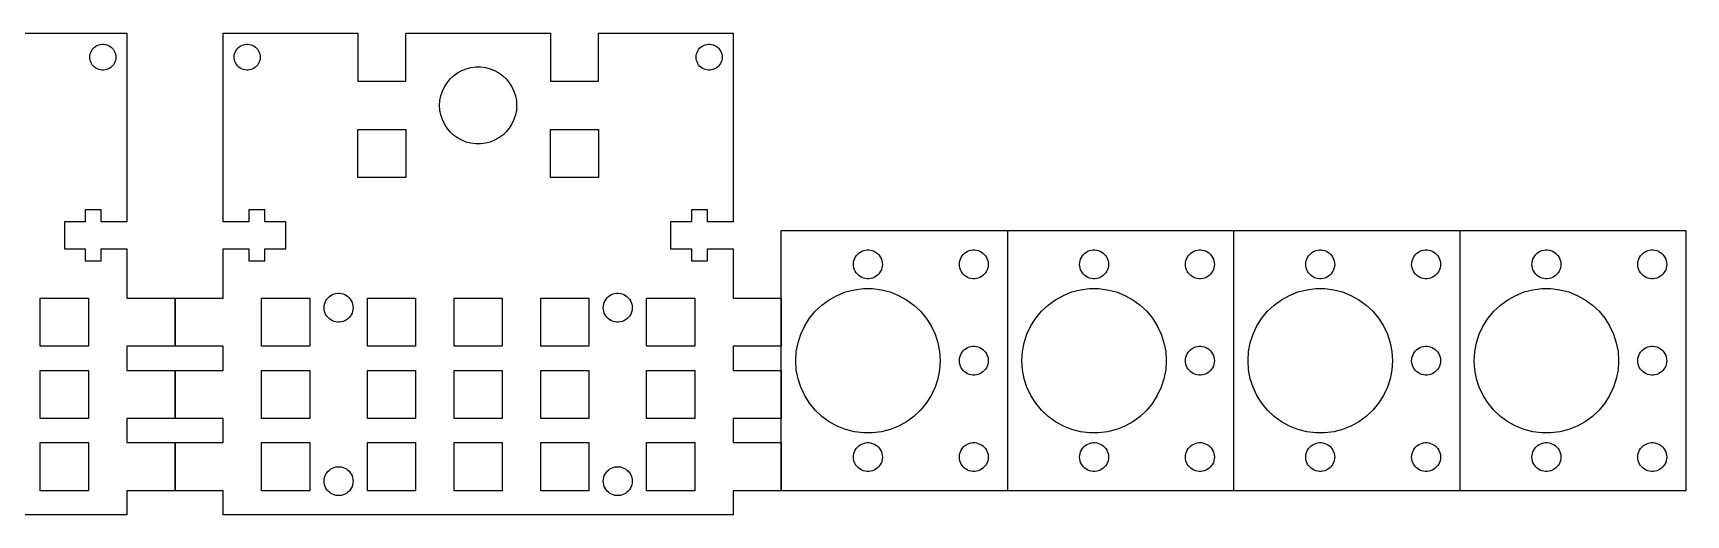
# Model space of a CAD drawing. Extents: x 0 to 346, y 0 to 50.
# Drawn here: x 174.4 to 346.1, y 0.1 to 50.1 of the extents above; entities that cross this region are included whole.
import ezdxf

# ---------------------------------------------------------------- set-up
doc = ezdxf.new("R2010")
doc.units = 0
doc.layers.add('Ebene_1', color=7, linetype='CONTINUOUS')

msp = doc.modelspace()

# ---------------------------------------------------------------- linework, layer by layer
at = {"layer": 'Ebene_1', "color": 7}
for points in [[(170.141107, 50.141105), (184.141107, 50.141105), (184.141107, 30.541104), (181.466106, 30.541104), (181.466106, 31.791106), (179.816107, 31.791106), (179.816107, 30.541104), (177.641107, 30.541104), (177.641107, 27.741104), (179.816107, 27.741104), (179.816107, 26.491105), (181.466106, 26.491105), (181.466106, 27.741104), (184.141107, 27.741104), (184.141107, 22.641115), (189.141106, 22.641115), (189.141106, 17.641096), (184.141107, 17.641096), (184.141107, 15.141115), (189.141106, 15.141115), (189.141106, 10.141097), (184.141107, 10.141097), (184.141107, 7.641116), (189.141106, 7.641116), (189.141106, 2.641098), (184.141107, 2.641098), (184.141107, 0.141117), (131.141106, 0.141117)], [(189.141106, 2.641098), (189.141106, 7.641116), (194.141105, 7.641116), (194.141105, 10.141097), (189.141106, 10.141097), (189.141106, 15.141115), (194.141105, 15.141115), (194.141105, 17.641096), (189.141106, 17.641096), (189.141106, 22.641115), (194.141105, 22.641115), (194.141105, 27.741104), (196.816105, 27.741104), (196.816105, 26.491105), (198.466105, 26.491105), (198.466105, 27.741104), (200.641105, 27.741104), (200.641105, 30.541104), (198.466105, 30.541104), (198.466105, 31.791106), (196.816105, 31.791106), (196.816105, 30.541104), (194.141105, 30.541104), (194.141105, 50.141105), (208.141105, 50.141105), (208.141105, 45.141106), (213.141105, 45.141106), (213.141105, 50.141105), (228.141105, 50.141105), (228.141105, 45.141106), (233.141105, 45.141106), (233.141105, 50.141105), (247.141105, 50.141105), (247.141105, 30.541104), (244.466105, 30.541104), (244.466105, 31.791106), (242.816105, 31.791106), (242.816105, 30.541104), (240.641105, 30.541104), (240.641105, 27.741104), (242.816105, 27.741104), (242.816105, 26.491105), (244.466105, 26.491105), (244.466105, 27.741104), (247.141105, 27.741104), (247.141105, 22.641115), (252.141104, 22.641115), (252.141104, 17.641096), (247.141105, 17.641096), (247.141105, 15.141115), (252.141104, 15.141115), (252.141104, 10.141097), (247.141105, 10.141097), (247.141105, 7.641116), (252.141104, 7.641116), (252.141104, 2.641098), (247.141105, 2.641098), (247.141105, 0.141117), (194.141105, 0.141117), (194.141105, 2.641098), (189.141106, 2.641098)], [(180.291107, 47.641104), (180.302108, 47.810104), (180.333106, 47.977104), (180.386107, 48.138106), (180.458107, 48.291104), (180.549107, 48.435105), (180.657107, 48.565105), (180.780107, 48.681104), (180.918107, 48.781104), (181.066107, 48.863107), (181.224107, 48.925105), (181.388106, 48.967105), (181.556107, 48.988103), (181.726107, 48.988106), (181.894107, 48.967108), (182.058107, 48.925105), (182.216107, 48.863107), (182.364107, 48.781104), (182.502106, 48.681104), (182.625106, 48.565105), (182.733106, 48.435105), (182.824106, 48.291104), (182.896106, 48.138106), (182.949107, 47.977104), (182.980106, 47.810104), (182.991108, 47.641104), (182.980106, 47.472104), (182.949107, 47.305104), (182.896106, 47.144105), (182.824106, 46.991104), (182.733106, 46.847106), (182.625106, 46.717106), (182.502106, 46.601104), (182.364107, 46.501104), (182.216107, 46.419104), (182.058107, 46.357106), (181.894107, 46.315106), (181.726107, 46.294108), (181.556107, 46.294105), (181.388106, 46.315103), (181.224107, 46.357106), (181.066107, 46.419104), (180.918107, 46.501104), (180.780107, 46.601104), (180.657107, 46.717106), (180.549107, 46.847106), (180.458107, 46.991104), (180.386107, 47.144105), (180.333106, 47.305104), (180.302107, 47.472104), (180.291106, 47.641104)], [(195.291105, 47.641104), (195.302106, 47.810104), (195.333105, 47.977104), (195.386105, 48.138106), (195.458105, 48.291104), (195.549105, 48.435105), (195.657105, 48.565105), (195.780105, 48.681104), (195.918105, 48.781104), (196.066105, 48.863107), (196.224105, 48.925105), (196.388105, 48.967105), (196.556105, 48.988103), (196.726105, 48.988106), (196.894105, 48.967108), (197.058105, 48.925105), (197.216105, 48.863107), (197.364105, 48.781104), (197.502105, 48.681104), (197.625105, 48.565105), (197.733105, 48.435105), (197.824105, 48.291104), (197.896105, 48.138106), (197.949105, 47.977104), (197.980105, 47.810104), (197.991106, 47.641104), (197.980104, 47.472104), (197.949105, 47.305104), (197.896105, 47.144105), (197.824105, 46.991104), (197.733105, 46.847106), (197.625105, 46.717106), (197.502105, 46.601104), (197.364105, 46.501104), (197.216105, 46.419104), (197.058105, 46.357106), (196.894105, 46.315106), (196.726105, 46.294108), (196.556105, 46.294105), (196.388105, 46.315103), (196.224105, 46.357106), (196.066105, 46.419104), (195.918105, 46.501104), (195.780105, 46.601104), (195.657105, 46.717106), (195.549105, 46.847106), (195.458105, 46.991104), (195.386105, 47.144105), (195.333105, 47.305104), (195.302105, 47.472104), (195.291104, 47.641104)], [(243.291105, 47.641104), (243.302106, 47.810104), (243.333105, 47.977104), (243.386105, 48.138106), (243.458105, 48.291104), (243.549105, 48.435105), (243.657105, 48.565105), (243.780105, 48.681104), (243.918105, 48.781104), (244.066105, 48.863107), (244.224105, 48.925105), (244.388105, 48.967105), (244.556105, 48.988103), (244.726105, 48.988106), (244.894105, 48.967108), (245.058105, 48.925105), (245.216105, 48.863107), (245.364105, 48.781104), (245.502105, 48.681104), (245.625105, 48.565105), (245.733105, 48.435105), (245.824105, 48.291104), (245.896105, 48.138106), (245.949105, 47.977104), (245.980105, 47.810104), (245.991106, 47.641104), (245.980104, 47.472104), (245.949105, 47.305104), (245.896105, 47.144105), (245.824105, 46.991104), (245.733105, 46.847106), (245.625105, 46.717106), (245.502105, 46.601104), (245.364105, 46.501104), (245.216105, 46.419104), (245.058105, 46.357106), (244.894105, 46.315106), (244.726105, 46.294108), (244.556105, 46.294105), (244.388105, 46.315103), (244.224105, 46.357106), (244.066105, 46.419104), (243.918105, 46.501104), (243.780105, 46.601104), (243.657105, 46.717106), (243.549105, 46.847106), (243.458105, 46.991104), (243.386105, 47.144105), (243.333105, 47.305104), (243.302105, 47.472104), (243.291104, 47.641104)], [(216.641105, 42.641106), (216.673105, 43.142107), (216.767105, 43.636105), (216.922105, 44.113106), (217.136105, 44.568105), (217.405105, 44.992104), (217.725105, 45.379104), (218.091105, 45.723105), (218.498105, 46.018106), (218.938105, 46.260106), (219.405105, 46.445106), (219.891105, 46.570105), (220.390105, 46.633105), (220.892105, 46.633105), (221.391105, 46.570105), (221.877105, 46.445106), (222.344105, 46.260106), (222.784105, 46.018106), (223.191105, 45.723105), (223.557105, 45.379104), (223.877105, 44.992104), (224.146105, 44.568105), (224.360105, 44.113106), (224.515105, 43.636105), (224.609105, 43.142107), (224.641105, 42.641106), (224.609105, 42.140105), (224.515105, 41.646106), (224.360105, 41.169105), (224.146105, 40.714106), (223.877105, 40.290104), (223.557105, 39.903104), (223.191105, 39.559103), (222.784105, 39.264105), (222.344105, 39.022105), (221.877105, 38.837106), (221.391105, 38.712104), (220.892105, 38.649106), (220.390105, 38.649106), (219.891105, 38.712104), (219.405105, 38.837106), (218.938105, 39.022105), (218.498105, 39.264105), (218.091105, 39.559103), (217.725105, 39.903104), (217.405105, 40.290104), (217.136105, 40.714106), (216.922105, 41.169105), (216.767105, 41.646106), (216.673105, 42.140105), (216.641105, 42.641106)], [(208.141105, 35.141107), (208.141105, 40.141105), (213.141105, 40.141105), (213.141105, 35.141107), (208.141105, 35.141107)], [(228.141105, 35.141107), (228.141105, 40.141105), (233.141105, 40.141105), (233.141105, 35.141107), (228.141105, 35.141107)], [(252.141104, 2.641098), (252.141104, 29.641101), (275.641105, 29.641101), (275.641105, 2.641098), (252.141104, 2.641098)], [(275.641105, 29.641101), (299.141106, 29.641101), (299.141106, 2.641098), (275.641105, 2.641098)], [(299.141098, 29.641101), (322.641098, 29.641101), (322.641098, 2.641098), (299.141098, 2.641098)], [(322.641093, 29.641101), (346.141094, 29.641101), (346.141094, 2.641098), (322.641093, 2.641098)], [(259.641104, 26.141122), (259.653104, 26.32911), (259.688104, 26.514107), (259.746104, 26.69312), (259.827104, 26.864119), (259.927104, 27.023123), (260.048104, 27.1681), (260.185104, 27.297104), (260.337104, 27.407114), (260.502104, 27.498103), (260.677104, 27.568122), (260.860104, 27.614124), (261.047104, 27.638113), (261.235104, 27.638113), (261.422104, 27.614124), (261.605104, 27.568122), (261.780104, 27.498103), (261.945104, 27.407114), (262.097104, 27.297104), (262.234104, 27.1681), (262.355104, 27.023123), (262.455104, 26.864119), (262.536104, 26.69312), (262.594104, 26.514107), (262.629104, 26.32911), (262.641104, 26.141122), (262.629104, 25.953105), (262.594104, 25.768109), (262.536104, 25.589123), (262.455104, 25.418125), (262.355104, 25.259121), (262.234104, 25.114115), (262.097104, 24.985111), (261.945104, 24.875101), (261.780104, 24.784113), (261.605104, 24.714121), (261.422104, 24.668119), (261.235104, 24.64413), (261.047104, 24.644102), (260.860104, 24.668091), (260.677104, 24.714121), (260.502104, 24.784113), (260.337104, 24.875101), (260.185104, 24.985111), (260.048104, 25.114115), (259.927104, 25.259121), (259.827104, 25.418125), (259.746104, 25.589123), (259.688104, 25.768109), (259.653104, 25.953105), (259.641104, 26.141122)], [(270.641104, 26.141122), (270.653098, 26.32911), (270.688105, 26.514107), (270.746104, 26.69312), (270.827105, 26.864119), (270.927105, 27.023123), (271.048105, 27.1681), (271.185104, 27.297104), (271.337103, 27.407114), (271.502104, 27.498103), (271.677105, 27.568122), (271.860103, 27.614124), (272.047104, 27.638113), (272.235103, 27.638113), (272.422104, 27.614124), (272.605105, 27.568122), (272.780105, 27.498103), (272.945104, 27.407114), (273.097103, 27.297104), (273.234105, 27.1681), (273.355105, 27.023123), (273.455105, 26.864119), (273.536105, 26.69312), (273.594105, 26.514107), (273.629103, 26.32911), (273.641098, 26.141122), (273.629109, 25.953105), (273.594105, 25.768109), (273.536105, 25.589123), (273.455105, 25.418125), (273.355105, 25.259121), (273.234105, 25.114115), (273.097103, 24.985111), (272.945104, 24.875101), (272.780105, 24.784113), (272.605105, 24.714121), (272.422104, 24.668119), (272.235103, 24.64413), (272.047104, 24.644102), (271.860103, 24.668091), (271.677105, 24.714121), (271.502104, 24.784113), (271.337103, 24.875101), (271.185104, 24.985111), (271.048105, 25.114115), (270.927105, 25.259121), (270.827105, 25.418125), (270.746104, 25.589123), (270.688105, 25.768109), (270.653104, 25.953105), (270.641109, 26.141122)], [(283.141105, 26.141122), (283.153105, 26.32911), (283.188105, 26.514107), (283.246105, 26.69312), (283.327105, 26.864119), (283.427105, 27.023123), (283.548105, 27.1681), (283.685105, 27.297104), (283.837105, 27.407114), (284.002105, 27.498103), (284.177105, 27.568122), (284.360105, 27.614124), (284.547105, 27.638113), (284.735105, 27.638113), (284.922105, 27.614124), (285.105105, 27.568122), (285.280105, 27.498103), (285.445105, 27.407114), (285.597105, 27.297104), (285.734105, 27.1681), (285.855105, 27.023123), (285.955105, 26.864119), (286.036105, 26.69312), (286.094105, 26.514107), (286.129105, 26.32911), (286.141105, 26.141122), (286.129105, 25.953105), (286.094105, 25.768109), (286.036105, 25.589123), (285.955105, 25.418125), (285.855105, 25.259121), (285.734105, 25.114115), (285.597105, 24.985111), (285.445105, 24.875101), (285.280105, 24.784113), (285.105105, 24.714121), (284.922105, 24.668119), (284.735105, 24.64413), (284.547105, 24.644102), (284.360105, 24.668091), (284.177105, 24.714121), (284.002105, 24.784113), (283.837105, 24.875101), (283.685105, 24.985111), (283.548105, 25.114115), (283.427105, 25.259121), (283.327105, 25.418125), (283.246105, 25.589123), (283.188105, 25.768109), (283.153105, 25.953105), (283.141105, 26.141122)], [(294.141104, 26.141122), (294.153099, 26.32911), (294.188106, 26.514107), (294.246105, 26.69312), (294.327106, 26.864119), (294.427106, 27.023123), (294.548106, 27.1681), (294.685105, 27.297104), (294.837104, 27.407114), (295.002105, 27.498103), (295.177106, 27.568122), (295.360104, 27.614124), (295.547105, 27.638113), (295.735104, 27.638113), (295.922105, 27.614124), (296.105106, 27.568122), (296.280106, 27.498103), (296.445105, 27.407114), (296.597104, 27.297104), (296.734106, 27.1681), (296.855106, 27.023123), (296.955106, 26.864119), (297.036106, 26.69312), (297.094106, 26.514107), (297.129104, 26.32911), (297.141098, 26.141122), (297.12911, 25.953105), (297.094106, 25.768109), (297.036106, 25.589123), (296.955106, 25.418125), (296.855106, 25.259121), (296.734106, 25.114115), (296.597104, 24.985111), (296.445105, 24.875101), (296.280106, 24.784113), (296.105106, 24.714121), (295.922105, 24.668119), (295.735104, 24.64413), (295.547105, 24.644102), (295.360104, 24.668091), (295.177106, 24.714121), (295.002105, 24.784113), (294.837104, 24.875101), (294.685105, 24.985111), (294.548106, 25.114115), (294.427106, 25.259121), (294.327106, 25.418125), (294.246105, 25.589123), (294.188106, 25.768109), (294.153105, 25.953105), (294.14111, 26.141122)], [(306.641098, 26.141122), (306.653098, 26.32911), (306.688097, 26.514107), (306.746097, 26.69312), (306.827098, 26.864119), (306.927098, 27.023123), (307.048098, 27.1681), (307.185098, 27.297104), (307.337098, 27.407114), (307.502097, 27.498103), (307.677098, 27.568122), (307.860097, 27.614124), (308.047098, 27.638113), (308.235098, 27.638113), (308.422098, 27.614124), (308.605098, 27.568122), (308.780098, 27.498103), (308.945098, 27.407114), (309.097097, 27.297104), (309.234097, 27.1681), (309.355097, 27.023123), (309.455098, 26.864119), (309.536098, 26.69312), (309.594098, 26.514107), (309.629098, 26.32911), (309.641098, 26.141122), (309.629097, 25.953105), (309.594098, 25.768109), (309.536098, 25.589123), (309.455098, 25.418125), (309.355097, 25.259121), (309.234097, 25.114115), (309.097097, 24.985111), (308.945098, 24.875101), (308.780098, 24.784113), (308.605098, 24.714121), (308.422098, 24.668119), (308.235098, 24.64413), (308.047098, 24.644102), (307.860097, 24.668091), (307.677098, 24.714121), (307.502097, 24.784113), (307.337098, 24.875101), (307.185098, 24.985111), (307.048098, 25.114115), (306.927098, 25.259121), (306.827098, 25.418125), (306.746097, 25.589123), (306.688097, 25.768109), (306.653098, 25.953105), (306.641098, 26.141122)], [(317.641097, 26.141122), (317.653091, 26.32911), (317.688098, 26.514107), (317.746098, 26.69312), (317.827098, 26.864119), (317.927098, 27.023123), (318.048098, 27.1681), (318.185097, 27.297104), (318.337097, 27.407114), (318.502098, 27.498103), (318.677098, 27.568122), (318.860097, 27.614124), (319.047097, 27.638113), (319.235097, 27.638113), (319.422097, 27.614124), (319.605098, 27.568122), (319.780099, 27.498103), (319.945097, 27.407114), (320.097096, 27.297104), (320.234098, 27.1681), (320.355098, 27.023123), (320.455098, 26.864119), (320.536099, 26.69312), (320.594098, 26.514107), (320.629097, 26.32911), (320.641091, 26.141122), (320.629102, 25.953105), (320.594098, 25.768109), (320.536099, 25.589123), (320.455098, 25.418125), (320.355098, 25.259121), (320.234098, 25.114115), (320.097096, 24.985111), (319.945097, 24.875101), (319.780099, 24.784113), (319.605098, 24.714121), (319.422097, 24.668119), (319.235097, 24.64413), (319.047097, 24.644102), (318.860097, 24.668091), (318.677098, 24.714121), (318.502098, 24.784113), (318.337097, 24.875101), (318.185097, 24.985111), (318.048098, 25.114115), (317.927098, 25.259121), (317.827098, 25.418125), (317.746098, 25.589123), (317.688098, 25.768109), (317.653097, 25.953105), (317.641103, 26.141122)], [(330.141093, 26.141122), (330.153093, 26.32911), (330.188093, 26.514107), (330.246093, 26.69312), (330.327093, 26.864119), (330.427093, 27.023123), (330.548093, 27.1681), (330.685093, 27.297104), (330.837093, 27.407114), (331.002093, 27.498103), (331.177093, 27.568122), (331.360093, 27.614124), (331.547093, 27.638113), (331.735093, 27.638113), (331.922093, 27.614124), (332.105093, 27.568122), (332.280093, 27.498103), (332.445093, 27.407114), (332.597093, 27.297104), (332.734093, 27.1681), (332.855093, 27.023123), (332.955093, 26.864119), (333.036093, 26.69312), (333.094093, 26.514107), (333.129093, 26.32911), (333.141093, 26.141122), (333.129093, 25.953105), (333.094093, 25.768109), (333.036093, 25.589123), (332.955093, 25.418125), (332.855093, 25.259121), (332.734093, 25.114115), (332.597093, 24.985111), (332.445093, 24.875101), (332.280093, 24.784113), (332.105093, 24.714121), (331.922093, 24.668119), (331.735093, 24.64413), (331.547093, 24.644102), (331.360093, 24.668091), (331.177093, 24.714121), (331.002093, 24.784113), (330.837093, 24.875101), (330.685093, 24.985111), (330.548093, 25.114115), (330.427093, 25.259121), (330.327093, 25.418125), (330.246093, 25.589123), (330.188093, 25.768109), (330.153093, 25.953105), (330.141093, 26.141122)], [(341.141092, 26.141122), (341.153087, 26.32911), (341.188094, 26.514107), (341.246093, 26.69312), (341.327094, 26.864119), (341.427094, 27.023123), (341.548093, 27.1681), (341.685093, 27.297104), (341.837092, 27.407114), (342.002093, 27.498103), (342.177093, 27.568122), (342.360092, 27.614124), (342.547092, 27.638113), (342.735092, 27.638113), (342.922092, 27.614124), (343.105094, 27.568122), (343.280094, 27.498103), (343.445092, 27.407114), (343.597092, 27.297104), (343.734094, 27.1681), (343.855094, 27.023123), (343.955093, 26.864119), (344.036094, 26.69312), (344.094094, 26.514107), (344.129092, 26.32911), (344.141086, 26.141122), (344.129098, 25.953105), (344.094094, 25.768109), (344.036094, 25.589123), (343.955093, 25.418125), (343.855094, 25.259121), (343.734094, 25.114115), (343.597092, 24.985111), (343.445092, 24.875101), (343.280094, 24.784113), (343.105094, 24.714121), (342.922092, 24.668119), (342.735092, 24.64413), (342.547092, 24.644102), (342.360092, 24.668091), (342.177093, 24.714121), (342.002093, 24.784113), (341.837092, 24.875101), (341.685093, 24.985111), (341.548093, 25.114115), (341.427094, 25.259121), (341.327094, 25.418125), (341.246093, 25.589123), (341.188094, 25.768109), (341.153092, 25.953105), (341.141098, 26.141122)], [(175.141107, 17.641096), (175.141107, 22.641115), (180.141106, 22.641115), (180.141106, 17.641096), (175.141107, 17.641096)], [(198.141105, 17.641096), (198.141105, 22.641115), (203.141105, 22.641115), (203.141105, 17.641096), (198.141105, 17.641096)], [(204.641105, 21.641117), (204.653105, 21.829105), (204.688105, 22.014101), (204.746105, 22.193115), (204.827105, 22.364113), (204.927105, 22.523117), (205.048105, 22.668095), (205.185105, 22.797099), (205.337105, 22.907109), (205.502105, 22.998097), (205.677105, 23.068117), (205.860105, 23.114119), (206.047105, 23.138108), (206.235105, 23.138108), (206.422105, 23.114119), (206.605105, 23.068117), (206.780105, 22.998097), (206.945105, 22.907109), (207.097105, 22.797099), (207.234105, 22.668095), (207.355105, 22.523117), (207.455105, 22.364113), (207.536105, 22.193115), (207.594105, 22.014101), (207.629105, 21.829105), (207.641105, 21.641117), (207.629105, 21.4531), (207.594105, 21.268103), (207.536105, 21.089118), (207.455105, 20.918091), (207.355105, 20.759116), (207.234105, 20.61411), (207.097105, 20.485106), (206.945105, 20.375096), (206.780105, 20.284107), (206.605105, 20.214116), (206.422105, 20.168114), (206.235105, 20.144125), (206.047105, 20.144097), (205.860105, 20.168086), (205.677105, 20.214116), (205.502105, 20.284107), (205.337105, 20.375096), (205.185105, 20.485106), (205.048105, 20.61411), (204.927105, 20.759116), (204.827105, 20.918091), (204.746105, 21.089118), (204.688105, 21.268103), (204.653105, 21.4531), (204.641105, 21.641117)], [(209.141105, 17.641096), (209.141105, 22.641115), (214.141105, 22.641115), (214.141105, 17.641096), (209.141105, 17.641096)], [(218.141105, 17.641096), (218.141105, 22.641115), (223.141105, 22.641115), (223.141105, 17.641096), (218.141105, 17.641096)], [(227.141105, 17.641096), (227.141105, 22.641115), (232.141105, 22.641115), (232.141105, 17.641096), (227.141105, 17.641096)], [(233.641105, 21.641117), (233.653105, 21.829105), (233.688105, 22.014101), (233.746105, 22.193115), (233.827105, 22.364113), (233.927105, 22.523117), (234.048105, 22.668095), (234.185105, 22.797099), (234.337105, 22.907109), (234.502105, 22.998097), (234.677105, 23.068117), (234.860105, 23.114119), (235.047105, 23.138108), (235.235105, 23.138108), (235.422105, 23.114119), (235.605105, 23.068117), (235.780105, 22.998097), (235.945105, 22.907109), (236.097105, 22.797099), (236.234105, 22.668095), (236.355105, 22.523117), (236.455105, 22.364113), (236.536105, 22.193115), (236.594105, 22.014101), (236.629105, 21.829105), (236.641105, 21.641117), (236.629105, 21.4531), (236.594105, 21.268103), (236.536105, 21.089118), (236.455105, 20.918091), (236.355105, 20.759116), (236.234105, 20.61411), (236.097105, 20.485106), (235.945105, 20.375096), (235.780105, 20.284107), (235.605105, 20.214116), (235.422105, 20.168114), (235.235105, 20.144125), (235.047105, 20.144097), (234.860105, 20.168086), (234.677105, 20.214116), (234.502105, 20.284107), (234.337105, 20.375096), (234.185105, 20.485106), (234.048105, 20.61411), (233.927105, 20.759116), (233.827105, 20.918091), (233.746105, 21.089118), (233.688105, 21.268103), (233.653105, 21.4531), (233.641105, 21.641117)], [(238.141105, 17.641096), (238.141105, 22.641115), (243.141105, 22.641115), (243.141105, 17.641096), (238.141105, 17.641096)], [(253.641104, 16.141113), (253.700104, 17.081111), (253.877104, 18.006123), (254.168104, 18.902122), (254.569104, 19.754122), (255.073104, 20.549114), (255.674104, 21.275103), (256.360104, 21.920121), (257.122104, 22.473108), (257.948104, 22.927119), (258.823104, 23.274111), (259.736104, 23.508101), (260.670104, 23.626098), (261.612104, 23.626098), (262.546104, 23.508101), (263.459104, 23.274111), (264.334104, 22.927119), (265.160104, 22.473108), (265.922104, 21.920121), (266.608104, 21.275103), (267.209104, 20.549114), (267.713104, 19.754122), (268.114104, 18.902122), (268.405104, 18.006123), (268.582104, 17.081111), (268.641104, 16.141113), (268.582104, 15.201116), (268.405104, 14.276104), (268.114104, 13.380105), (267.713104, 12.528105), (267.209104, 11.733113), (266.608104, 11.007124), (265.922104, 10.362105), (265.160104, 9.809119), (264.334104, 9.355108), (263.459104, 9.008116), (262.546104, 8.774126), (261.612104, 8.6561), (260.670104, 8.6561), (259.736104, 8.774126), (258.823104, 9.008116), (257.948104, 9.355108), (257.122104, 9.809119), (256.360104, 10.362105), (255.674104, 11.007124), (255.073104, 11.733113), (254.569104, 12.528105), (254.168104, 13.380105), (253.877104, 14.276104), (253.700104, 15.201116), (253.641104, 16.141113)], [(277.141105, 16.141113), (277.200105, 17.081111), (277.377105, 18.006123), (277.668105, 18.902122), (278.069105, 19.754122), (278.573105, 20.549114), (279.174105, 21.275103), (279.860105, 21.920121), (280.622105, 22.473108), (281.448105, 22.927119), (282.323105, 23.274111), (283.236105, 23.508101), (284.170105, 23.626098), (285.112105, 23.626098), (286.046105, 23.508101), (286.959105, 23.274111), (287.834105, 22.927119), (288.660105, 22.473108), (289.422105, 21.920121), (290.108105, 21.275103), (290.709105, 20.549114), (291.213105, 19.754122), (291.614105, 18.902122), (291.905105, 18.006123), (292.082105, 17.081111), (292.141105, 16.141113), (292.082105, 15.201116), (291.905105, 14.276104), (291.614105, 13.380105), (291.213105, 12.528105), (290.709105, 11.733113), (290.108105, 11.007124), (289.422105, 10.362105), (288.660105, 9.809119), (287.834105, 9.355108), (286.959105, 9.008116), (286.046105, 8.774126), (285.112105, 8.6561), (284.170105, 8.6561), (283.236105, 8.774126), (282.323105, 9.008116), (281.448105, 9.355108), (280.622105, 9.809119), (279.860105, 10.362105), (279.174105, 11.007124), (278.573105, 11.733113), (278.069105, 12.528105), (277.668105, 13.380105), (277.377105, 14.276104), (277.200105, 15.201116), (277.141105, 16.141113)], [(300.641097, 16.141113), (300.700098, 17.081111), (300.877098, 18.006123), (301.168097, 18.902122), (301.569097, 19.754122), (302.073097, 20.549114), (302.674098, 21.275103), (303.360097, 21.920121), (304.122097, 22.473108), (304.948098, 22.927119), (305.823098, 23.274111), (306.736098, 23.508101), (307.670098, 23.626098), (308.612097, 23.626098), (309.546098, 23.508101), (310.459097, 23.274111), (311.334098, 22.927119), (312.160098, 22.473108), (312.922098, 21.920121), (313.608097, 21.275103), (314.209098, 20.549114), (314.713098, 19.754122), (315.114098, 18.902122), (315.405097, 18.006123), (315.582098, 17.081111), (315.641098, 16.141113), (315.582098, 15.201116), (315.405097, 14.276104), (315.114098, 13.380105), (314.713098, 12.528105), (314.209098, 11.733113), (313.608097, 11.007124), (312.922098, 10.362105), (312.160098, 9.809119), (311.334098, 9.355108), (310.459097, 9.008116), (309.546098, 8.774126), (308.612097, 8.6561), (307.670098, 8.6561), (306.736098, 8.774126), (305.823098, 9.008116), (304.948098, 9.355108), (304.122097, 9.809119), (303.360097, 10.362105), (302.674098, 11.007124), (302.073097, 11.733113), (301.569097, 12.528105), (301.168097, 13.380105), (300.877098, 14.276104), (300.700098, 15.201116), (300.641097, 16.141113)], [(324.141093, 16.141113), (324.200093, 17.081111), (324.377093, 18.006123), (324.668093, 18.902122), (325.069093, 19.754122), (325.573093, 20.549114), (326.174093, 21.275103), (326.860093, 21.920121), (327.622093, 22.473108), (328.448093, 22.927119), (329.323093, 23.274111), (330.236093, 23.508101), (331.170093, 23.626098), (332.112093, 23.626098), (333.046093, 23.508101), (333.959093, 23.274111), (334.834093, 22.927119), (335.660093, 22.473108), (336.422093, 21.920121), (337.108093, 21.275103), (337.709093, 20.549114), (338.213093, 19.754122), (338.614093, 18.902122), (338.905093, 18.006123), (339.082093, 17.081111), (339.141093, 16.141113), (339.082093, 15.201116), (338.905093, 14.276104), (338.614093, 13.380105), (338.213093, 12.528105), (337.709093, 11.733113), (337.108093, 11.007124), (336.422093, 10.362105), (335.660093, 9.809119), (334.834093, 9.355108), (333.959093, 9.008116), (333.046093, 8.774126), (332.112093, 8.6561), (331.170093, 8.6561), (330.236093, 8.774126), (329.323093, 9.008116), (328.448093, 9.355108), (327.622093, 9.809119), (326.860093, 10.362105), (326.174093, 11.007124), (325.573093, 11.733113), (325.069093, 12.528105), (324.668093, 13.380105), (324.377093, 14.276104), (324.200093, 15.201116), (324.141093, 16.141113)], [(270.641104, 16.141113), (270.653098, 16.329102), (270.688105, 16.514098), (270.746104, 16.693112), (270.827105, 16.86411), (270.927105, 17.023114), (271.048105, 17.16812), (271.185104, 17.297124), (271.337103, 17.407106), (271.502104, 17.498123), (271.677105, 17.568114), (271.860103, 17.614116), (272.047104, 17.638105), (272.235103, 17.638105), (272.422104, 17.614116), (272.605105, 17.568114), (272.780105, 17.498123), (272.945104, 17.407106), (273.097103, 17.297124), (273.234105, 17.16812), (273.355105, 17.023114), (273.455105, 16.86411), (273.536105, 16.693112), (273.594105, 16.514098), (273.629103, 16.329102), (273.641098, 16.141113), (273.629109, 15.953125), (273.594105, 15.7681), (273.536105, 15.589115), (273.455105, 15.418117), (273.355105, 15.259113), (273.234105, 15.114107), (273.097103, 14.985103), (272.945104, 14.875121), (272.780105, 14.784104), (272.605105, 14.714113), (272.422104, 14.668111), (272.235103, 14.644122), (272.047104, 14.644122), (271.860103, 14.668111), (271.677105, 14.714113), (271.502104, 14.784104), (271.337103, 14.875121), (271.185104, 14.985103), (271.048105, 15.114107), (270.927105, 15.259113), (270.827105, 15.418117), (270.746104, 15.589115), (270.688105, 15.7681), (270.653104, 15.953125), (270.641109, 16.141113)], [(294.141104, 16.141113), (294.153099, 16.329102), (294.188106, 16.514098), (294.246105, 16.693112), (294.327106, 16.86411), (294.427106, 17.023114), (294.548106, 17.16812), (294.685105, 17.297124), (294.837104, 17.407106), (295.002105, 17.498123), (295.177106, 17.568114), (295.360104, 17.614116), (295.547105, 17.638105), (295.735104, 17.638105), (295.922105, 17.614116), (296.105106, 17.568114), (296.280106, 17.498123), (296.445105, 17.407106), (296.597104, 17.297124), (296.734106, 17.16812), (296.855106, 17.023114), (296.955106, 16.86411), (297.036106, 16.693112), (297.094106, 16.514098), (297.129104, 16.329102), (297.141098, 16.141113), (297.12911, 15.953125), (297.094106, 15.7681), (297.036106, 15.589115), (296.955106, 15.418117), (296.855106, 15.259113), (296.734106, 15.114107), (296.597104, 14.985103), (296.445105, 14.875121), (296.280106, 14.784104), (296.105106, 14.714113), (295.922105, 14.668111), (295.735104, 14.644122), (295.547105, 14.644122), (295.360104, 14.668111), (295.177106, 14.714113), (295.002105, 14.784104), (294.837104, 14.875121), (294.685105, 14.985103), (294.548106, 15.114107), (294.427106, 15.259113), (294.327106, 15.418117), (294.246105, 15.589115), (294.188106, 15.7681), (294.153105, 15.953125), (294.14111, 16.141113)], [(317.641097, 16.141113), (317.653091, 16.329102), (317.688098, 16.514098), (317.746098, 16.693112), (317.827098, 16.86411), (317.927098, 17.023114), (318.048098, 17.16812), (318.185097, 17.297124), (318.337097, 17.407106), (318.502098, 17.498123), (318.677098, 17.568114), (318.860097, 17.614116), (319.047097, 17.638105), (319.235097, 17.638105), (319.422097, 17.614116), (319.605098, 17.568114), (319.780099, 17.498123), (319.945097, 17.407106), (320.097096, 17.297124), (320.234098, 17.16812), (320.355098, 17.023114), (320.455098, 16.86411), (320.536099, 16.693112), (320.594098, 16.514098), (320.629097, 16.329102), (320.641091, 16.141113), (320.629102, 15.953125), (320.594098, 15.7681), (320.536099, 15.589115), (320.455098, 15.418117), (320.355098, 15.259113), (320.234098, 15.114107), (320.097096, 14.985103), (319.945097, 14.875121), (319.780099, 14.784104), (319.605098, 14.714113), (319.422097, 14.668111), (319.235097, 14.644122), (319.047097, 14.644122), (318.860097, 14.668111), (318.677098, 14.714113), (318.502098, 14.784104), (318.337097, 14.875121), (318.185097, 14.985103), (318.048098, 15.114107), (317.927098, 15.259113), (317.827098, 15.418117), (317.746098, 15.589115), (317.688098, 15.7681), (317.653097, 15.953125), (317.641103, 16.141113)], [(341.141092, 16.141113), (341.153087, 16.329102), (341.188094, 16.514098), (341.246093, 16.693112), (341.327094, 16.86411), (341.427094, 17.023114), (341.548093, 17.16812), (341.685093, 17.297124), (341.837092, 17.407106), (342.002093, 17.498123), (342.177093, 17.568114), (342.360092, 17.614116), (342.547092, 17.638105), (342.735092, 17.638105), (342.922092, 17.614116), (343.105094, 17.568114), (343.280094, 17.498123), (343.445092, 17.407106), (343.597092, 17.297124), (343.734094, 17.16812), (343.855094, 17.023114), (343.955093, 16.86411), (344.036094, 16.693112), (344.094094, 16.514098), (344.129092, 16.329102), (344.141086, 16.141113), (344.129098, 15.953125), (344.094094, 15.7681), (344.036094, 15.589115), (343.955093, 15.418117), (343.855094, 15.259113), (343.734094, 15.114107), (343.597092, 14.985103), (343.445092, 14.875121), (343.280094, 14.784104), (343.105094, 14.714113), (342.922092, 14.668111), (342.735092, 14.644122), (342.547092, 14.644122), (342.360092, 14.668111), (342.177093, 14.714113), (342.002093, 14.784104), (341.837092, 14.875121), (341.685093, 14.985103), (341.548093, 15.114107), (341.427094, 15.259113), (341.327094, 15.418117), (341.246093, 15.589115), (341.188094, 15.7681), (341.153092, 15.953125), (341.141098, 16.141113)], [(175.141107, 10.141097), (175.141107, 15.141115), (180.141106, 15.141115), (180.141106, 10.141097), (175.141107, 10.141097)], [(198.141105, 10.141097), (198.141105, 15.141115), (203.141105, 15.141115), (203.141105, 10.141097), (198.141105, 10.141097)], [(209.141105, 10.141097), (209.141105, 15.141115), (214.141105, 15.141115), (214.141105, 10.141097), (209.141105, 10.141097)], [(218.141105, 10.141097), (218.141105, 15.141115), (223.141105, 15.141115), (223.141105, 10.141097), (218.141105, 10.141097)], [(227.141105, 10.141097), (227.141105, 15.141115), (232.141105, 15.141115), (232.141105, 10.141097), (227.141105, 10.141097)], [(238.141105, 10.141097), (238.141105, 15.141115), (243.141105, 15.141115), (243.141105, 10.141097), (238.141105, 10.141097)], [(175.141107, 2.641098), (175.141107, 7.641116), (180.141106, 7.641116), (180.141106, 2.641098), (175.141107, 2.641098)], [(198.141105, 2.641098), (198.141105, 7.641116), (203.141105, 7.641116), (203.141105, 2.641098), (198.141105, 2.641098)], [(209.141105, 2.641098), (209.141105, 7.641116), (214.141105, 7.641116), (214.141105, 2.641098), (209.141105, 2.641098)], [(218.141105, 2.641098), (218.141105, 7.641116), (223.141105, 7.641116), (223.141105, 2.641098), (218.141105, 2.641098)], [(227.141105, 2.641098), (227.141105, 7.641116), (232.141105, 7.641116), (232.141105, 2.641098), (227.141105, 2.641098)], [(238.141105, 2.641098), (238.141105, 7.641116), (243.141105, 7.641116), (243.141105, 2.641098), (238.141105, 2.641098)], [(259.641104, 6.141105), (259.653104, 6.329122), (259.688104, 6.514118), (259.746104, 6.693104), (259.827104, 6.864102), (259.927104, 7.023106), (260.048104, 7.168112), (260.185104, 7.297116), (260.337104, 7.407126), (260.502104, 7.498114), (260.677104, 7.568105), (260.860104, 7.614108), (261.047104, 7.638097), (261.235104, 7.638125), (261.422104, 7.614136), (261.605104, 7.568105), (261.780104, 7.498114), (261.945104, 7.407126), (262.097104, 7.297116), (262.234104, 7.168112), (262.355104, 7.023106), (262.455104, 6.864102), (262.536104, 6.693104), (262.594104, 6.514118), (262.629104, 6.329122), (262.641104, 6.141105), (262.629104, 5.953117), (262.594104, 5.76812), (262.536104, 5.589107), (262.455104, 5.418108), (262.355104, 5.259104), (262.234104, 5.114099), (262.097104, 4.985123), (261.945104, 4.875113), (261.780104, 4.784124), (261.605104, 4.714105), (261.422104, 4.668103), (261.235104, 4.644114), (261.047104, 4.644114), (260.860104, 4.668103), (260.677104, 4.714105), (260.502104, 4.784124), (260.337104, 4.875113), (260.185104, 4.985123), (260.048104, 5.114099), (259.927104, 5.259104), (259.827104, 5.418108), (259.746104, 5.589107), (259.688104, 5.76812), (259.653104, 5.953117), (259.641104, 6.141105)], [(270.641104, 6.141105), (270.653098, 6.329122), (270.688105, 6.514118), (270.746104, 6.693104), (270.827105, 6.864102), (270.927105, 7.023106), (271.048105, 7.168112), (271.185104, 7.297116), (271.337103, 7.407126), (271.502104, 7.498114), (271.677105, 7.568105), (271.860103, 7.614108), (272.047104, 7.638097), (272.235103, 7.638125), (272.422104, 7.614136), (272.605105, 7.568105), (272.780105, 7.498114), (272.945104, 7.407126), (273.097103, 7.297116), (273.234105, 7.168112), (273.355105, 7.023106), (273.455105, 6.864102), (273.536105, 6.693104), (273.594105, 6.514118), (273.629103, 6.329122), (273.641098, 6.141105), (273.629109, 5.953117), (273.594105, 5.76812), (273.536105, 5.589107), (273.455105, 5.418108), (273.355105, 5.259104), (273.234105, 5.114099), (273.097103, 4.985123), (272.945104, 4.875113), (272.780105, 4.784124), (272.605105, 4.714105), (272.422104, 4.668103), (272.235103, 4.644114), (272.047104, 4.644114), (271.860103, 4.668103), (271.677105, 4.714105), (271.502104, 4.784124), (271.337103, 4.875113), (271.185104, 4.985123), (271.048105, 5.114099), (270.927105, 5.259104), (270.827105, 5.418108), (270.746104, 5.589107), (270.688105, 5.76812), (270.653104, 5.953117), (270.641109, 6.141105)], [(283.141105, 6.141105), (283.153105, 6.329122), (283.188105, 6.514118), (283.246105, 6.693104), (283.327105, 6.864102), (283.427105, 7.023106), (283.548105, 7.168112), (283.685105, 7.297116), (283.837105, 7.407126), (284.002105, 7.498114), (284.177105, 7.568105), (284.360105, 7.614108), (284.547105, 7.638097), (284.735105, 7.638125), (284.922105, 7.614136), (285.105105, 7.568105), (285.280105, 7.498114), (285.445105, 7.407126), (285.597105, 7.297116), (285.734105, 7.168112), (285.855105, 7.023106), (285.955105, 6.864102), (286.036105, 6.693104), (286.094105, 6.514118), (286.129105, 6.329122), (286.141105, 6.141105), (286.129105, 5.953117), (286.094105, 5.76812), (286.036105, 5.589107), (285.955105, 5.418108), (285.855105, 5.259104), (285.734105, 5.114099), (285.597105, 4.985123), (285.445105, 4.875113), (285.280105, 4.784124), (285.105105, 4.714105), (284.922105, 4.668103), (284.735105, 4.644114), (284.547105, 4.644114), (284.360105, 4.668103), (284.177105, 4.714105), (284.002105, 4.784124), (283.837105, 4.875113), (283.685105, 4.985123), (283.548105, 5.114099), (283.427105, 5.259104), (283.327105, 5.418108), (283.246105, 5.589107), (283.188105, 5.76812), (283.153105, 5.953117), (283.141105, 6.141105)], [(294.141104, 6.141105), (294.153099, 6.329122), (294.188106, 6.514118), (294.246105, 6.693104), (294.327106, 6.864102), (294.427106, 7.023106), (294.548106, 7.168112), (294.685105, 7.297116), (294.837104, 7.407126), (295.002105, 7.498114), (295.177106, 7.568105), (295.360104, 7.614108), (295.547105, 7.638097), (295.735104, 7.638125), (295.922105, 7.614136), (296.105106, 7.568105), (296.280106, 7.498114), (296.445105, 7.407126), (296.597104, 7.297116), (296.734106, 7.168112), (296.855106, 7.023106), (296.955106, 6.864102), (297.036106, 6.693104), (297.094106, 6.514118), (297.129104, 6.329122), (297.141098, 6.141105), (297.12911, 5.953117), (297.094106, 5.76812), (297.036106, 5.589107), (296.955106, 5.418108), (296.855106, 5.259104), (296.734106, 5.114099), (296.597104, 4.985123), (296.445105, 4.875113), (296.280106, 4.784124), (296.105106, 4.714105), (295.922105, 4.668103), (295.735104, 4.644114), (295.547105, 4.644114), (295.360104, 4.668103), (295.177106, 4.714105), (295.002105, 4.784124), (294.837104, 4.875113), (294.685105, 4.985123), (294.548106, 5.114099), (294.427106, 5.259104), (294.327106, 5.418108), (294.246105, 5.589107), (294.188106, 5.76812), (294.153105, 5.953117), (294.14111, 6.141105)], [(306.641098, 6.141105), (306.653098, 6.329122), (306.688097, 6.514118), (306.746097, 6.693104), (306.827098, 6.864102), (306.927098, 7.023106), (307.048098, 7.168112), (307.185098, 7.297116), (307.337098, 7.407126), (307.502097, 7.498114), (307.677098, 7.568105), (307.860097, 7.614108), (308.047098, 7.638097), (308.235098, 7.638125), (308.422098, 7.614136), (308.605098, 7.568105), (308.780098, 7.498114), (308.945098, 7.407126), (309.097097, 7.297116), (309.234097, 7.168112), (309.355097, 7.023106), (309.455098, 6.864102), (309.536098, 6.693104), (309.594098, 6.514118), (309.629098, 6.329122), (309.641098, 6.141105), (309.629097, 5.953117), (309.594098, 5.76812), (309.536098, 5.589107), (309.455098, 5.418108), (309.355097, 5.259104), (309.234097, 5.114099), (309.097097, 4.985123), (308.945098, 4.875113), (308.780098, 4.784124), (308.605098, 4.714105), (308.422098, 4.668103), (308.235098, 4.644114), (308.047098, 4.644114), (307.860097, 4.668103), (307.677098, 4.714105), (307.502097, 4.784124), (307.337098, 4.875113), (307.185098, 4.985123), (307.048098, 5.114099), (306.927098, 5.259104), (306.827098, 5.418108), (306.746097, 5.589107), (306.688097, 5.76812), (306.653098, 5.953117), (306.641098, 6.141105)], [(317.641097, 6.141105), (317.653091, 6.329122), (317.688098, 6.514118), (317.746098, 6.693104), (317.827098, 6.864102), (317.927098, 7.023106), (318.048098, 7.168112), (318.185097, 7.297116), (318.337097, 7.407126), (318.502098, 7.498114), (318.677098, 7.568105), (318.860097, 7.614108), (319.047097, 7.638097), (319.235097, 7.638125), (319.422097, 7.614136), (319.605098, 7.568105), (319.780099, 7.498114), (319.945097, 7.407126), (320.097096, 7.297116), (320.234098, 7.168112), (320.355098, 7.023106), (320.455098, 6.864102), (320.536099, 6.693104), (320.594098, 6.514118), (320.629097, 6.329122), (320.641091, 6.141105), (320.629102, 5.953117), (320.594098, 5.76812), (320.536099, 5.589107), (320.455098, 5.418108), (320.355098, 5.259104), (320.234098, 5.114099), (320.097096, 4.985123), (319.945097, 4.875113), (319.780099, 4.784124), (319.605098, 4.714105), (319.422097, 4.668103), (319.235097, 4.644114), (319.047097, 4.644114), (318.860097, 4.668103), (318.677098, 4.714105), (318.502098, 4.784124), (318.337097, 4.875113), (318.185097, 4.985123), (318.048098, 5.114099), (317.927098, 5.259104), (317.827098, 5.418108), (317.746098, 5.589107), (317.688098, 5.76812), (317.653097, 5.953117), (317.641103, 6.141105)], [(330.141093, 6.141105), (330.153093, 6.329122), (330.188093, 6.514118), (330.246093, 6.693104), (330.327093, 6.864102), (330.427093, 7.023106), (330.548093, 7.168112), (330.685093, 7.297116), (330.837093, 7.407126), (331.002093, 7.498114), (331.177093, 7.568105), (331.360093, 7.614108), (331.547093, 7.638097), (331.735093, 7.638125), (331.922093, 7.614136), (332.105093, 7.568105), (332.280093, 7.498114), (332.445093, 7.407126), (332.597093, 7.297116), (332.734093, 7.168112), (332.855093, 7.023106), (332.955093, 6.864102), (333.036093, 6.693104), (333.094093, 6.514118), (333.129093, 6.329122), (333.141093, 6.141105), (333.129093, 5.953117), (333.094093, 5.76812), (333.036093, 5.589107), (332.955093, 5.418108), (332.855093, 5.259104), (332.734093, 5.114099), (332.597093, 4.985123), (332.445093, 4.875113), (332.280093, 4.784124), (332.105093, 4.714105), (331.922093, 4.668103), (331.735093, 4.644114), (331.547093, 4.644114), (331.360093, 4.668103), (331.177093, 4.714105), (331.002093, 4.784124), (330.837093, 4.875113), (330.685093, 4.985123), (330.548093, 5.114099), (330.427093, 5.259104), (330.327093, 5.418108), (330.246093, 5.589107), (330.188093, 5.76812), (330.153093, 5.953117), (330.141093, 6.141105)], [(341.141092, 6.141105), (341.153087, 6.329122), (341.188094, 6.514118), (341.246093, 6.693104), (341.327094, 6.864102), (341.427094, 7.023106), (341.548093, 7.168112), (341.685093, 7.297116), (341.837092, 7.407126), (342.002093, 7.498114), (342.177093, 7.568105), (342.360092, 7.614108), (342.547092, 7.638097), (342.735092, 7.638125), (342.922092, 7.614136), (343.105094, 7.568105), (343.280094, 7.498114), (343.445092, 7.407126), (343.597092, 7.297116), (343.734094, 7.168112), (343.855094, 7.023106), (343.955093, 6.864102), (344.036094, 6.693104), (344.094094, 6.514118), (344.129092, 6.329122), (344.141086, 6.141105), (344.129098, 5.953117), (344.094094, 5.76812), (344.036094, 5.589107), (343.955093, 5.418108), (343.855094, 5.259104), (343.734094, 5.114099), (343.597092, 4.985123), (343.445092, 4.875113), (343.280094, 4.784124), (343.105094, 4.714105), (342.922092, 4.668103), (342.735092, 4.644114), (342.547092, 4.644114), (342.360092, 4.668103), (342.177093, 4.714105), (342.002093, 4.784124), (341.837092, 4.875113), (341.685093, 4.985123), (341.548093, 5.114099), (341.427094, 5.259104), (341.327094, 5.418108), (341.246093, 5.589107), (341.188094, 5.76812), (341.153092, 5.953117), (341.141098, 6.141105)], [(204.641105, 3.641096), (204.653105, 3.829113), (204.688105, 4.014109), (204.746105, 4.193095), (204.827105, 4.364093), (204.927105, 4.523097), (205.048105, 4.668103), (205.185105, 4.797107), (205.337105, 4.907117), (205.502105, 4.998105), (205.677105, 5.068096), (205.860105, 5.114099), (206.047105, 5.138087), (206.235105, 5.138116), (206.422105, 5.114127), (206.605105, 5.068096), (206.780105, 4.998105), (206.945105, 4.907117), (207.097105, 4.797107), (207.234105, 4.668103), (207.355105, 4.523097), (207.455105, 4.364093), (207.536105, 4.193095), (207.594105, 4.014109), (207.629105, 3.829113), (207.641105, 3.641096), (207.629105, 3.453108), (207.594105, 3.268111), (207.536105, 3.089098), (207.455105, 2.918099), (207.355105, 2.759095), (207.234105, 2.614118), (207.097105, 2.485114), (206.945105, 2.375104), (206.780105, 2.284115), (206.605105, 2.214096), (206.422105, 2.168094), (206.235105, 2.144105), (206.047105, 2.144105), (205.860105, 2.168094), (205.677105, 2.214096), (205.502105, 2.284115), (205.337105, 2.375104), (205.185105, 2.485114), (205.048105, 2.614118), (204.927105, 2.759095), (204.827105, 2.918099), (204.746105, 3.089098), (204.688105, 3.268111), (204.653105, 3.453108), (204.641105, 3.641096)], [(233.641105, 3.641096), (233.653105, 3.829113), (233.688105, 4.014109), (233.746105, 4.193095), (233.827105, 4.364093), (233.927105, 4.523097), (234.048105, 4.668103), (234.185105, 4.797107), (234.337105, 4.907117), (234.502105, 4.998105), (234.677105, 5.068096), (234.860105, 5.114099), (235.047105, 5.138087), (235.235105, 5.138116), (235.422105, 5.114127), (235.605105, 5.068096), (235.780105, 4.998105), (235.945105, 4.907117), (236.097105, 4.797107), (236.234105, 4.668103), (236.355105, 4.523097), (236.455105, 4.364093), (236.536105, 4.193095), (236.594105, 4.014109), (236.629105, 3.829113), (236.641105, 3.641096), (236.629105, 3.453108), (236.594105, 3.268111), (236.536105, 3.089098), (236.455105, 2.918099), (236.355105, 2.759095), (236.234105, 2.614118), (236.097105, 2.485114), (235.945105, 2.375104), (235.780105, 2.284115), (235.605105, 2.214096), (235.422105, 2.168094), (235.235105, 2.144105), (235.047105, 2.144105), (234.860105, 2.168094), (234.677105, 2.214096), (234.502105, 2.284115), (234.337105, 2.375104), (234.185105, 2.485114), (234.048105, 2.614118), (233.927105, 2.759095), (233.827105, 2.918099), (233.746105, 3.089098), (233.688105, 3.268111), (233.653105, 3.453108), (233.641105, 3.641096)]]:
    msp.add_lwpolyline(points, dxfattribs=at)

doc.saveas('drawing.dxf')
